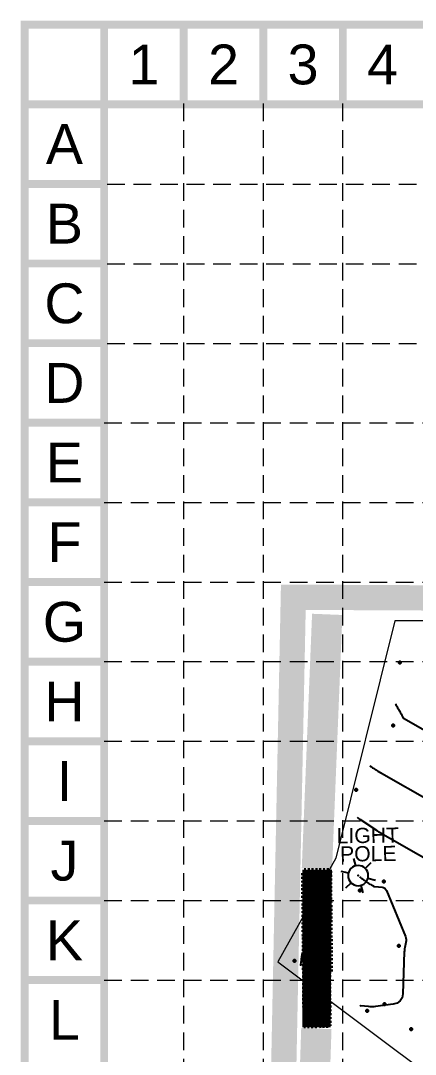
# Model space of a CAD drawing. Header units: feet. Extents: x 2331696 to 2332706, y 6924295 to 6924927.
# Drawn here: x 2331696.2 to 2331774.3, y 6924722.2 to 6924926.7 of the extents above; entities that cross this region are included whole.
import ezdxf
from ezdxf.enums import TextEntityAlignment as Align

# ---------------------------------------------------------------- set-up
doc = ezdxf.new("R2010")
doc.units = ezdxf.units.FT
doc.header["$MEASUREMENT"] = 0
doc.linetypes.add('DASHED', pattern=[0.75, 0.5, -0.25])
doc.linetypes.add('HIDDEN', pattern=[0.375, 0.25, -0.125])
for name, color, linetype in [('BASE', 7, 'Continuous'), ('BNDY', 7, 'Continuous'), ('EC', 35, 'Continuous'), ('EX-LIGHT-POLE', 11, 'Continuous'), ('EX-SPOT-ELEV', 7, 'Continuous'), ('GRID', 254, 'HIDDEN'), ('Level 58', 7, 'Continuous'), ('SILT FENCE', 200, 'Continuous'), ('STRAW WATTLE', 2, 'Continuous'), ('TXT-FRZ', 4, 'Continuous')]:
    doc.layers.add(name, color=color, linetype=linetype)
doc.styles.get("Standard").update_dxf_attribs({"font": 'ARIAL.TTF'})

# ---------------------------------------------------------------- blocks, each defined once
blk = doc.blocks.new('SURFPT_749')
at = {"layer": 'Level 58', "color": 51, "linetype": 'Continuous', "lineweight": 53}
blk.add_point((0, 0), dxfattribs=at)
blk = doc.blocks.new('SURFPT_750')
at = {"layer": 'Level 58', "color": 51, "linetype": 'Continuous', "lineweight": 53}
blk.add_point((0, 0), dxfattribs=at)
blk = doc.blocks.new('SURFPT_759')
at = {"layer": 'Level 58', "color": 51, "linetype": 'Continuous', "lineweight": 53}
blk.add_point((0, 0), dxfattribs=at)
blk = doc.blocks.new('SURFPT_760')
at = {"layer": 'Level 58', "color": 51, "linetype": 'Continuous', "lineweight": 53}
blk.add_point((0, 0), dxfattribs=at)
blk = doc.blocks.new('SURFPT_769')
at = {"layer": 'Level 58', "color": 51, "linetype": 'Continuous', "lineweight": 53}
blk.add_point((0, 0), dxfattribs=at)
blk = doc.blocks.new('SURFPT_779')
at = {"layer": 'Level 58', "color": 51, "linetype": 'Continuous', "lineweight": 53}
blk.add_point((0, 0), dxfattribs=at)
blk = doc.blocks.new('SURFPT_780')
at = {"layer": 'Level 58', "color": 51, "linetype": 'Continuous', "lineweight": 53}
blk.add_point((0, 0), dxfattribs=at)
blk = doc.blocks.new('SURFPT_781')
at = {"layer": 'Level 58', "color": 51, "linetype": 'Continuous', "lineweight": 53}
blk.add_point((0, 0), dxfattribs=at)
blk = doc.blocks.new('SURFPT_266')
at = {"layer": 'Level 58', "color": 51, "linetype": 'Continuous', "lineweight": 53}
blk.add_point((0, 0), dxfattribs=at)
blk = doc.blocks.new('SURFPT_268')
at = {"layer": 'Level 58', "color": 51, "linetype": 'Continuous', "lineweight": 53}
blk.add_point((0, 0), dxfattribs=at)

msp = doc.modelspace()

# ---------------------------------------------------------------- hatches: boundary and pattern name
at = {"layer": 'STRAW WATTLE', "lineweight": 140}
h = msp.add_hatch(dxfattribs=at)
h.set_pattern_fill('ZIGZAG', color=2, scale=3, angle=-89.4721, style=0)
h.set_pattern_definition([(270.5279112263, (-4613772.81933, 9192875.76205), (0.378439204515, -0.371528960495), [0.375, -0.375]), (0.5279112263, (-4613772.81587, 9192875.38707), (0.371528960495, 0.378439204515), [0.375, -0.375])])
h.paths.add_polyline_path([(2331752.2, 6924758.48), (2331752.25, 6924727.85), (2331757.26, 6924727.87), (2331757.48, 6924758.48)])

# ---------------------------------------------------------------- linework, layer by layer
at = {"layer": 'BASE', "const_width": 1.57}
msp.add_lwpolyline([(2331696.95, 6924295.9), (2332704.95, 6924295.9), (2332704.95, 6924925.9), (2331696.95, 6924925.9)], close=True, dxfattribs=at)
for points in [[(2331712.7, 6924311.19), (2331712.7, 6924925.9)], [(2331728.45, 6924910.15), (2331728.45, 6924925.9)], [(2331744.2, 6924910.15), (2331744.2, 6924925.9)], [(2331759.95, 6924910.15), (2331759.95, 6924925.9)], [(2331712.7, 6924910.15), (2331696.95, 6924910.15)], [(2332704.95, 6924910.15), (2331710.9, 6924910.15)], [(2331712.7, 6924894.4), (2331696.95, 6924894.4)], [(2331712.7, 6924878.65), (2331696.95, 6924878.65)], [(2331712.7, 6924862.9), (2331696.95, 6924862.9)], [(2331712.7, 6924847.15), (2331696.95, 6924847.15)], [(2331712.7, 6924831.4), (2331696.95, 6924831.4)], [(2331712.7, 6924815.65), (2331696.95, 6924815.65)], [(2331712.7, 6924799.9), (2331696.95, 6924799.9)], [(2331712.7, 6924784.15), (2331696.95, 6924784.15)], [(2331712.7, 6924768.4), (2331696.95, 6924768.4)], [(2331712.7, 6924752.65), (2331712.7, 6924768.4)], [(2331712.7, 6924752.65), (2331696.95, 6924752.65)], [(2331712.7, 6924736.9), (2331696.95, 6924736.9)]]:
    msp.add_lwpolyline(points, dxfattribs=at)
at = {"layer": 'BNDY', "linetype": 'Continuous', "lineweight": 0}
msp.add_lwpolyline([(2332407.68, 6924806.49), (2332041.18, 6924807.95), (2331770.23, 6924807.95), (2331758.56, 6924761), (2331747.07, 6924740.52), (2331779.69, 6924716.11), (2331821.81, 6924719.35), (2331922, 6924717.65), (2331921.93, 6924691.76), (2331923.21, 6924656.96), (2331965.93, 6924658.84), (2331963.63, 6924721.7), (2332002.58, 6924722.54), (2332003.9, 6924704.1), (2332100.54, 6924705.98), (2332103.05, 6924720.01), (2332172.14, 6924721.19), (2332172.84, 6924658.21), (2332216.09, 6924649.99), (2332218.48, 6924510.31)], dxfattribs=at)
at = {"layer": 'EC', "flags": 128}
for points, elevation in [([(2331770.36, 6924791.56), (2331770.46, 6924791.39), (2331770.46, 6924791.39), (2331770.46, 6924791.39), (2331770.46, 6924791.39), (2331770.46, 6924791.38), (2331770.46, 6924791.38), (2331770.46, 6924791.38), (2331770.46, 6924791.38), (2331770.46, 6924791.38), (2331770.46, 6924791.38), (2331770.62, 6924791.09), (2331770.63, 6924791.09), (2331770.63, 6924791.09), (2331770.63, 6924791.09), (2331770.63, 6924791.08), (2331770.63, 6924791.08), (2331770.63, 6924791.08), (2331770.63, 6924791.08), (2331770.63, 6924791.08), (2331770.63, 6924791.08), (2331770.79, 6924790.79), (2331770.79, 6924790.79), (2331770.79, 6924790.79), (2331770.79, 6924790.79), (2331770.79, 6924790.78), (2331770.8, 6924790.78), (2331770.8, 6924790.78), (2331770.8, 6924790.77), (2331770.8, 6924790.77), (2331770.8, 6924790.77), (2331770.95, 6924790.5), (2331770.96, 6924790.49), (2331770.96, 6924790.49), (2331770.96, 6924790.49), (2331770.96, 6924790.48), (2331770.97, 6924790.47), (2331770.97, 6924790.47), (2331770.97, 6924790.47), (2331770.97, 6924790.47), (2331770.97, 6924790.47), (2331771.12, 6924790.2), (2331771.12, 6924790.2), (2331771.12, 6924790.19), (2331771.12, 6924790.19), (2331771.13, 6924790.18), (2331771.13, 6924790.17), (2331771.13, 6924790.17), (2331771.14, 6924790.17), (2331771.14, 6924790.16), (2331771.14, 6924790.16), (2331771.28, 6924789.9), (2331771.28, 6924789.9), (2331771.29, 6924789.89), (2331771.29, 6924789.89), (2331771.29, 6924789.88), (2331771.3, 6924789.87), (2331771.3, 6924789.87), (2331771.3, 6924789.86), (2331771.31, 6924789.86), (2331771.31, 6924789.86), (2331771.45, 6924789.6), (2331771.45, 6924789.6), (2331771.45, 6924789.59), (2331771.46, 6924789.59), (2331771.46, 6924789.58), (2331771.47, 6924789.57), (2331771.47, 6924789.56), (2331771.47, 6924789.56), (2331771.47, 6924789.56), (2331771.48, 6924789.55), (2331771.61, 6924789.31), (2331771.62, 6924789.3), (2331771.62, 6924789.3), (2331771.62, 6924789.29), (2331771.62, 6924789.28), (2331771.63, 6924789.27), (2331771.64, 6924789.26), (2331771.64, 6924789.26), (2331771.64, 6924789.25), (2331771.64, 6924789.25), (2331771.78, 6924789), (2331771.78, 6924789), (2331771.78, 6924789), (2331771.79, 6924788.99), (2331771.79, 6924788.99), (2331771.79, 6924788.98), (2331771.79, 6924788.98), (2331771.8, 6924788.97), (2331771.8, 6924788.97), (2331771.8, 6924788.97), (2331771.81, 6924788.94), (2331771.82, 6924788.94), (2331771.82, 6924788.93), (2331771.82, 6924788.93), (2331771.82, 6924788.92), (2331771.84, 6924788.9), (2331771.84, 6924788.9), (2331771.84, 6924788.89), (2331771.84, 6924788.89), (2331771.85, 6924788.89), (2331771.86, 6924788.87), (2331771.86, 6924788.86), (2331771.86, 6924788.86), (2331771.86, 6924788.85), (2331771.87, 6924788.85), (2331771.88, 6924788.83), (2331771.88, 6924788.82), (2331771.88, 6924788.82), (2331771.88, 6924788.82), (2331771.89, 6924788.81), (2331771.9, 6924788.79), (2331771.9, 6924788.79), (2331771.9, 6924788.79), (2331771.9, 6924788.78), (2331771.9, 6924788.78), (2331771.91, 6924788.76), (2331771.92, 6924788.76), (2331771.92, 6924788.75), (2331771.92, 6924788.75), (2331771.92, 6924788.75), (2331771.93, 6924788.73), (2331771.93, 6924788.73), (2331771.94, 6924788.72), (2331771.94, 6924788.72), (2331771.94, 6924788.72), (2331780.57, 6924783.84)], 691), ([(2331765.29, 6924779.26), (2331765.41, 6924779.19), (2331765.43, 6924779.17), (2331765.46, 6924779.16), (2331765.48, 6924779.14), (2331765.51, 6924779.13), (2331765.69, 6924779.02), (2331765.73, 6924778.99), (2331765.76, 6924778.97), (2331765.8, 6924778.94), (2331765.84, 6924778.92), (2331765.99, 6924778.83), (2331766.02, 6924778.81), (2331766.06, 6924778.79), (2331766.09, 6924778.77), (2331766.12, 6924778.75), (2331766.27, 6924778.65), (2331766.3, 6924778.63), (2331766.33, 6924778.62), (2331766.37, 6924778.6), (2331766.4, 6924778.58), (2331766.54, 6924778.49), (2331766.57, 6924778.47), (2331766.6, 6924778.45), (2331766.63, 6924778.43), (2331766.66, 6924778.41), (2331766.79, 6924778.33), (2331766.82, 6924778.31), (2331766.85, 6924778.3), (2331766.88, 6924778.28), (2331766.9, 6924778.26), (2331767.03, 6924778.18), (2331767.06, 6924778.17), (2331767.09, 6924778.15), (2331767.11, 6924778.13), (2331767.14, 6924778.11), (2331767.26, 6924778.04), (2331767.29, 6924778.02), (2331767.31, 6924778.01), (2331767.34, 6924777.99), (2331767.37, 6924777.97), (2331767.48, 6924777.9), (2331767.51, 6924777.89), (2331767.53, 6924777.87), (2331767.56, 6924777.86), (2331767.58, 6924777.84), (2331777.57, 6924772.14)], 690), ([(2331762.78, 6924769.11), (2331762.95, 6924768.98), (2331762.99, 6924768.96), (2331763.02, 6924768.93), (2331763.06, 6924768.91), (2331763.09, 6924768.88), (2331763.2, 6924768.8), (2331763.23, 6924768.78), (2331763.25, 6924768.76), (2331763.28, 6924768.75), (2331763.3, 6924768.73), (2331766.59, 6924766.55), (2331766.61, 6924766.53), (2331766.63, 6924766.52), (2331766.65, 6924766.5), (2331766.67, 6924766.49), (2331766.75, 6924766.44), (2331766.76, 6924766.43), (2331766.78, 6924766.42), (2331766.8, 6924766.41), (2331766.81, 6924766.4), (2331766.89, 6924766.36), (2331766.91, 6924766.35), (2331766.92, 6924766.34), (2331766.94, 6924766.33), (2331766.95, 6924766.32), (2331767.03, 6924766.27), (2331767.04, 6924766.26), (2331767.06, 6924766.25), (2331767.07, 6924766.24), (2331767.09, 6924766.23), (2331767.15, 6924766.19), (2331767.17, 6924766.18), (2331767.18, 6924766.17), (2331767.2, 6924766.17), (2331767.21, 6924766.16), (2331767.28, 6924766.12), (2331767.29, 6924766.11), (2331767.3, 6924766.1), (2331767.32, 6924766.09), (2331767.33, 6924766.08), (2331767.39, 6924766.04), (2331767.41, 6924766.04), (2331767.42, 6924766.03), (2331767.43, 6924766.02), (2331767.45, 6924766.01), (2331767.5, 6924765.98), (2331767.52, 6924765.97), (2331767.53, 6924765.96), (2331767.54, 6924765.95), (2331767.55, 6924765.94), (2331767.61, 6924765.91), (2331767.62, 6924765.9), (2331767.63, 6924765.9), (2331767.65, 6924765.89), (2331767.66, 6924765.88), (2331767.71, 6924765.85), (2331767.72, 6924765.84), (2331767.73, 6924765.83), (2331767.75, 6924765.83), (2331767.76, 6924765.82), (2331767.81, 6924765.79), (2331767.82, 6924765.78), (2331767.83, 6924765.77), (2331767.84, 6924765.77), (2331767.85, 6924765.76), (2331781.97, 6924757.7)], 689), ([(2331763.22, 6924757.36), (2331763.49, 6924757.16), (2331763.55, 6924757.12), (2331763.61, 6924757.08), (2331763.67, 6924757.03), (2331763.73, 6924756.99), (2331764.13, 6924756.69), (2331764.21, 6924756.64), (2331764.28, 6924756.58), (2331764.36, 6924756.53), (2331764.43, 6924756.47), (2331764.68, 6924756.29), (2331764.73, 6924756.25), (2331764.78, 6924756.22), (2331764.84, 6924756.18), (2331764.89, 6924756.14), (2331765.09, 6924756), (2331765.13, 6924755.97), (2331765.17, 6924755.94), (2331765.22, 6924755.92), (2331765.27, 6924755.9), (2331765.53, 6924755.8), (2331765.58, 6924755.78), (2331765.63, 6924755.76), (2331765.68, 6924755.73), (2331765.73, 6924755.7), (2331765.89, 6924755.6), (2331765.92, 6924755.58), (2331765.95, 6924755.55), (2331765.99, 6924755.53), (2331766.02, 6924755.51), (2331766.14, 6924755.43), (2331766.17, 6924755.41), (2331766.2, 6924755.4), (2331766.23, 6924755.39), (2331766.26, 6924755.39), (2331767.72, 6924755.27), (2331768, 6924755.21), (2331768.24, 6924755.09), (2331768.43, 6924754.9), (2331768.58, 6924754.64), (2331772.33, 6924745.53), (2331772.43, 6924745.24), (2331772.48, 6924744.95), (2331772.48, 6924744.65), (2331772.44, 6924744.34), (2331772.23, 6924743.34), (2331772.19, 6924743.12), (2331772.16, 6924742.91), (2331772.13, 6924742.69), (2331772.12, 6924742.47), (2331771.82, 6924734.22), (2331771.68, 6924733.4), (2331771.32, 6924732.79), (2331770.74, 6924732.37), (2331769.94, 6924732.15), (2331766.4, 6924731.66), (2331766.06, 6924731.63), (2331765.71, 6924731.61), (2331765.37, 6924731.62), (2331765.02, 6924731.65), (2331763.44, 6924731.84), (2331763.43, 6924731.84), (2331763.42, 6924731.84), (2331763.41, 6924731.83), (2331763.41, 6924731.82), (2331763.43, 6924731.75)], 688), ([(2331751.9, 6924742.35), (2331751.84, 6924741.93), (2331751.84, 6924741.89), (2331751.83, 6924741.86), (2331751.83, 6924741.83), (2331751.83, 6924741.8), (2331751.81, 6924741.7), (2331751.81, 6924741.68), (2331751.81, 6924741.65), (2331751.81, 6924741.63), (2331751.8, 6924741.61), (2331751.73, 6924741.01), (2331751.71, 6924740.88), (2331751.7, 6924740.75), (2331751.68, 6924740.62), (2331751.66, 6924740.5), (2331751.59, 6924739.87), (2331751.59, 6924739.87), (2331751.58, 6924739.87), (2331751.58, 6924739.87), (2331751.58, 6924739.87), (2331751.58, 6924739.86), (2331751.58, 6924739.86), (2331751.58, 6924739.86), (2331751.58, 6924739.86), (2331751.58, 6924739.86), (2331751.58, 6924739.85)], 687)]:
    msp.add_lwpolyline(points, dxfattribs=dict(at, elevation=elevation))
at = {"layer": 'EX-LIGHT-POLE', "color": 7}
for p, q in [((2331762.07, 6924760.98), (2331762.46, 6924759.5)), ((2331765.48, 6924760.07), (2331764.4, 6924758.98)), ((2331759.57, 6924758.48), (2331761.05, 6924758.09)), ((2331764.91, 6924757.05), (2331766.4, 6924756.65)), ((2331761.57, 6924756.15), (2331760.48, 6924755.07)), ((2331763.5, 6924755.64), (2331763.9, 6924754.15))]:
    msp.add_line(p, q, dxfattribs=at)
msp.add_arc((2331762.98, 6924757.57), 2, 0.4297, 359.4695, dxfattribs=at)
msp.add_point((2331762.98, 6924757.57, 690.09), dxfattribs=at)
at = {"layer": 'GRID', "color": 252, "linetype": 'HIDDEN', "lineweight": 0, "ltscale": 14}
for p, q in [((2331728.4, 6924910.3), (2331728.4, 6924358.83)), ((2331744.15, 6924910.3), (2331744.15, 6924358.83)), ((2331759.9, 6924910.3), (2331759.9, 6924358.83)), ((2331713.28, 6924894.35), (2332689.78, 6924894.35)), ((2331713.28, 6924878.6), (2332689.78, 6924878.6)), ((2331713.28, 6924862.85), (2332689.78, 6924862.85)), ((2331712.7, 6924847.15), (2332689.2, 6924847.15)), ((2331712.7, 6924831.4), (2332689.2, 6924831.4)), ((2331712.7, 6924815.65), (2332689.2, 6924815.65)), ((2331712.7, 6924799.9), (2332689.2, 6924799.9)), ((2331712.7, 6924784.15), (2332689.2, 6924784.15)), ((2331712.7, 6924768.4), (2332689.2, 6924768.4)), ((2331712.7, 6924752.65), (2332689.2, 6924752.65)), ((2331712.7, 6924736.9), (2332689.2, 6924736.9))]:
    msp.add_line(p, q, dxfattribs=at)
at = {"layer": 'SILT FENCE', "lineweight": 30, "const_width": 6}
for points in [[(2331754.82, 6924758.9), (2331756.86, 6924809.25)], [(2331754.71, 6924727.31), (2331754.37, 6924717.14), (2331770.92, 6924708.82)]]:
    msp.add_lwpolyline(points, dxfattribs=at)
at = {"layer": 'STRAW WATTLE', "color": 2, "lineweight": 0, "const_width": 0.6}
msp.add_lwpolyline([(2331752.2, 6924758.48), (2331752.25, 6924727.85), (2331757.26, 6924727.87), (2331757.48, 6924758.48)], close=True, dxfattribs=at)
at = {"layer": 'TXT-FRZ', "color": 1, "linetype": 'DASHED', "ltscale": 40, "const_width": 5}
msp.add_lwpolyline([(2332229.33, 6924810.28), (2331750.15, 6924812.64), (2331748.1, 6924712.33), (2331774.46, 6924699.66), (2331775.1, 6924714.14), (2331916.66, 6924712.86), (2331918.62, 6924651.5), (2331970.17, 6924651.75), (2331970.17, 6924711.37), (2331998.68, 6924711.37), (2332000.44, 6924655.25), (2332107.46, 6924658.32), (2332112.29, 6924681.56), (2332133.78, 6924684.19), (2332133.78, 6924706.55), (2332165.81, 6924706.99), (2332167.12, 6924656.13), (2332211.42, 6924644.73), (2332209.97, 6924510.55), (2332369.27, 6924511.79)], dxfattribs=at)

# ---------------------------------------------------------------- block references
at = {"layer": 'EX-SPOT-ELEV'}
for name, p in [('SURFPT_749', (2331771.25, 6924799.72, 691.17)), ('SURFPT_750', (2331769.9, 6924787.25, 690.91)), ('SURFPT_759', (2331762.57, 6924774.56, 689.46)), ('SURFPT_760', (2331768.06, 6924756.38, 688.22)), ('SURFPT_769', (2331763.32, 6924754.65, 687.77)), ('SURFPT_779', (2331771.01, 6924743.7, 687.91)), ('SURFPT_780', (2331750.35, 6924740.69, 686.9)), ('SURFPT_266', (2331764.75, 6924730.85, 688.11)), ('SURFPT_781', (2331768.22, 6924732.13, 687.72)), ('SURFPT_268', (2331773.49, 6924727.21, 688.28))]:
    msp.add_blockref(name, p, dxfattribs=at)

# ---------------------------------------------------------------- texts
at = {"layer": 'BASE'}
for s, p in [('1', (2331720.58, 6924918.03)), ('2', (2331736.33, 6924918.03)), ('3', (2331752.08, 6924918.03)), ('4', (2331767.83, 6924918.03)), ('C', (2331704.83, 6924870.78)), ('D', (2331704.83, 6924855.03)), ('F', (2331704.83, 6924823.53)), ('G', (2331704.83, 6924807.78)), ('H', (2331704.83, 6924792.03)), ('I', (2331704.83, 6924776.28)), ('L', (2331704.83, 6924729.03))]:
    msp.add_text(s, height=7.88, dxfattribs=at).set_placement(p, align=Align.MIDDLE_CENTER)
at = {"layer": 'BASE', "width": 1}
for s, p in [('A', (2331704.83, 6924902.28)), ('B', (2331704.83, 6924886.53)), ('E', (2331704.83, 6924839.28)), ('J', (2331704.83, 6924760.53)), ('K', (2331704.83, 6924744.78))]:
    msp.add_text(s, height=7.88, dxfattribs=at).set_placement(p, align=Align.MIDDLE_CENTER)
at = {"layer": 'EX-LIGHT-POLE', "color": 7}
for s, p in [('LIGHT', (2331758.74, 6924763.96, -16.83)), ('POLE', (2331759.42, 6924760.35, -16.83))]:
    msp.add_text(s, height=3, rotation=0.6485, dxfattribs=at).set_placement(p)

doc.saveas('drawing.dxf')
